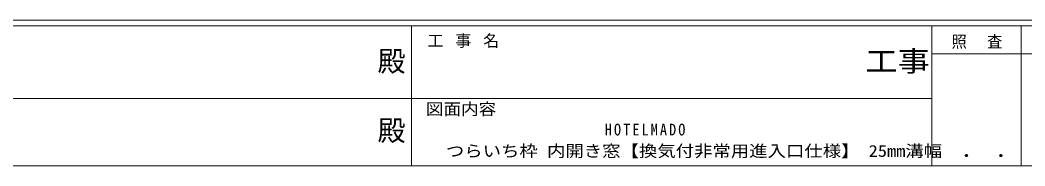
# Model space of a CAD drawing. Units: millimetres on the paper. Extents: x -420 to 373, y -297 to 267.
# Drawn here: x -130.6 to 120.8, y -297 to -260.6 of the extents above; entities that cross this region are included whole.
import ezdxf
from ezdxf.enums import TextEntityAlignment as Align

# ---------------------------------------------------------------- set-up
doc = ezdxf.new("R2010")
doc.units = ezdxf.units.MM
doc.layers.add('0-1_YKK_ZWAK', color=7, linetype='Continuous', lineweight=9)
doc.layers.add('0-2_USER1', color=3, linetype='Continuous')
doc.styles.add('ＭＳ ゴシック', font='')
doc.styles.get('ＭＳ ゴシック').set_extended_font_data('MS Gothic')

msp = doc.modelspace()

# ---------------------------------------------------------------- linework, layer by layer
at = {"layer": '0-1_YKK_ZWAK'}
for p, q in [((352.3, -260.6), (-417.7, -260.6)), ((314.5, -262), (-417.7, -262)), ((-32.7, -262), (-32.7, -297)), ((97.5, -262), (97.5, -297)), ((119.9, -262), (119.9, -297)), ((165.684, -268.999), (97.5, -268.999)), ((-160.1, -280.199), (-31.3, -280.199)), ((-31.3, -280.199), (97.5, -280.199)), ((-417.7, -297), (314.5, -297))]:
    msp.add_line(p, q, dxfattribs=at)

# ---------------------------------------------------------------- texts
at = {"layer": '0-1_YKK_ZWAK', "color": 2, "style": 'ＭＳ ゴシック'}
for p in [(-41.182, -274.956), (-41.182, -292.278)]:
    msp.add_text('殿', height=5.132, dxfattribs=at).set_placement(p, align=Align.BOTTOM_LEFT)
at = {"layer": '0-1_YKK_ZWAK', "color": 2, "style": 'ＭＳ ゴシック', "width": 1.15}
msp.add_text('工事', height=5.132, dxfattribs=at).set_placement((80.931, -274.956), align=Align.BOTTOM_LEFT)
at = {"layer": '0-1_YKK_ZWAK', "style": 'ＭＳ ゴシック', "width": 1.1}
msp.add_text('図面内容', height=2.933, dxfattribs=at).set_placement((-29.083, -285.148), align=Align.BOTTOM_LEFT)
at = {"layer": '0-1_YKK_ZWAK', "color": 3, "style": 'ＭＳ ゴシック', "width": 1.15}
msp.add_text(' ． ．', height=3.666, dxfattribs=at).set_placement((101.955, -295.946), align=Align.BOTTOM_LEFT)
at = {"layer": '0-1_YKK_ZWAK', "char_height": 2.933, "attachment_point": 7, "style": 'ＭＳ ゴシック'}
for s, insert in [('\\T1.16;工\\~事\\~名', (-28.688, -267.533)), ('\\T1.17;\\W0.95;照\\~\\~査', (102.489, -267.78))]:
    msp.add_mtext(s, dxfattribs=dict(at, insert=insert))
at = {"layer": '0-2_USER1', "color": 7, "style": 'ＭＳ ゴシック', "width": 1.15}
msp.add_text('つらいち枠 内開き窓【換気付非常用進入口仕様】 25mm溝幅', height=2.933, dxfattribs=at).set_placement((-24.075, -295.625), align=Align.BOTTOM_LEFT)
at = {"layer": '0-2_USER1', "color": 7, "insert": (15.677, -289.449), "char_height": 2.933, "attachment_point": 7, "style": 'ＭＳ ゴシック'}
msp.add_mtext('\\T1.28;\\W0.9;HOTELMADO', dxfattribs=at)

doc.saveas('drawing.dxf')
